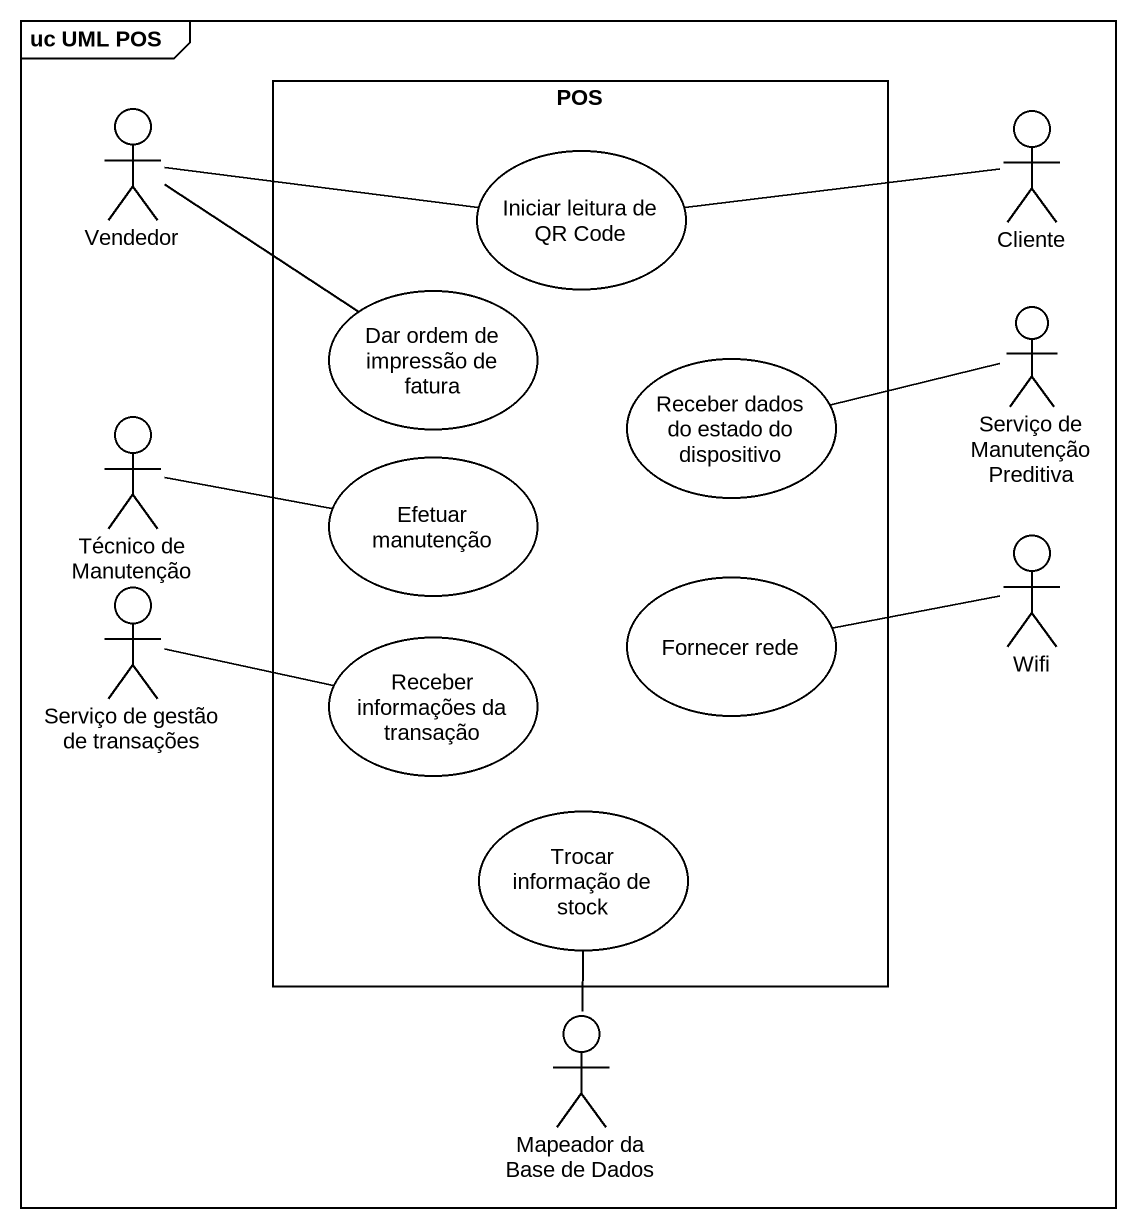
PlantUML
@startuml
mainframe uc UML POS
actor Vendedor
rectangle POS {
  usecase "Iniciar leitura de QR Code" as Iniciar_leitura_de_QR_Code
  usecase "Dar ordem de impressão de fatura" as Dar_ordem_de_impressão_de
  usecase "Receber dados do estado do dispositivo" as Receber_dados_do_estado_do
  usecase "Efetuar manutenção" as Efetuar_manutenção
  usecase "Fornecer rede" as Fornecer_rede
  usecase "Receber informações da transação" as Receber_informações_da
  usecase "Trocar informação de stock" as Trocar_informação_de_stock
}
actor Cliente
actor "Serviço de Manutenção Preditiva" as Serviço_de_Manutenção
actor "Técnico de Manutenção" as Técnico_de_Manutenção
actor "Serviço de gestão de transações" as Serviço_de_gestão_de
actor Wifi
actor "Mapeador da Base de Dados" as Mapeador_da_Base_de_Dados
Vendedor -right- Iniciar_leitura_de_QR_Code
Vendedor -right- Dar_ordem_de_impressão_de
Cliente -left- Iniciar_leitura_de_QR_Code
Técnico_de_Manutenção -right- Efetuar_manutenção
Receber_dados_do_estado_do -right- Serviço_de_Manutenção
Serviço_de_gestão_de -right- Receber_informações_da
Fornecer_rede -right- Wifi
Trocar_informação_de_stock -- Mapeador_da_Base_de_Dados
@enduml
